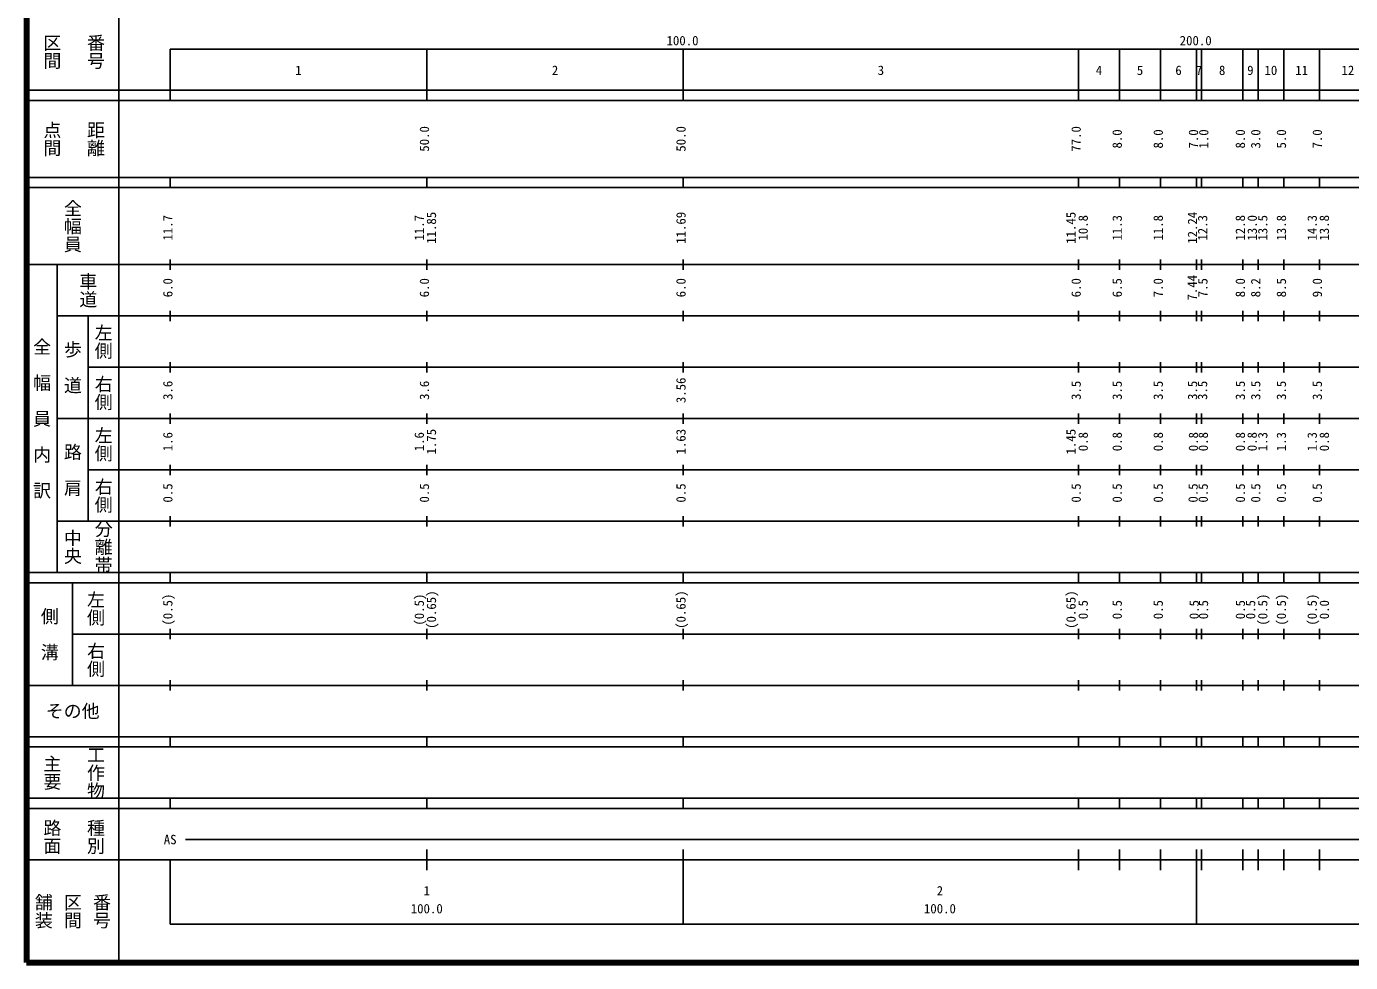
# Model space of a CAD drawing. Units: millimetres on the paper, enlarged 1000 times. Extents: x 40000 to 680000, y 20000 to 380000.
# Drawn here: x 40000 to 298017, y 20000 to 202409 of the extents above; entities that cross this region are included whole.
import ezdxf
from ezdxf.enums import TextEntityAlignment as Align

# ---------------------------------------------------------------- set-up
doc = ezdxf.new("R2010")
doc.units = ezdxf.units.MM
doc.header["$LTSCALE"] = 1000
doc.layers.add('M-TTL', color=2, linetype='Continuous', lineweight=13)
doc.layers.add('M-TTL-BAND', color=7, linetype='Continuous', lineweight=25)
doc.styles.add('@ＭＳ ゴシック', font='')
doc.styles.add('ＭＳ ゴシック', font='')
doc.styles.get('@ＭＳ ゴシック').set_extended_font_data('@MS Gothic')
doc.styles.get('ＭＳ ゴシック').set_extended_font_data('MS Gothic')

msp = doc.modelspace()

# ---------------------------------------------------------------- linework, layer by layer
at = {"layer": 'M-TTL', "lineweight": 140}
for p, q in [((40000, 380000), (40000, 20000)), ((40000, 20000), (680000, 20000))]:
    msp.add_line(p, q, dxfattribs=at)
at = {"layer": 'M-TTL-BAND'}
for p, q in [((58000, 370000), (58000, 20000)), ((68000, 198000), (579000, 198000)), ((68000, 198000), (68000, 188000)), ((118000, 188000), (118000, 198000)), ((168000, 188000), (168000, 198000)), ((245000, 188000), (245000, 198000)), ((253000, 188000), (253000, 198000)), ((261000, 188000), (261000, 198000)), ((268000, 188000), (268000, 198000)), ((269000, 188000), (269000, 198000)), ((277000, 188000), (277000, 198000)), ((280000, 188000), (280000, 198000)), ((285000, 188000), (285000, 198000)), ((292000, 188000), (292000, 198000)), ((40000, 190000), (579000, 190000)), ((40000, 188000), (579000, 188000)), ((40000, 173000), (579000, 173000)), ((68000, 171000), (68000, 173000)), ((118000, 171000), (118000, 173000)), ((168000, 171000), (168000, 173000)), ((245000, 171000), (245000, 173000)), ((253000, 171000), (253000, 173000)), ((261000, 171000), (261000, 173000)), ((268000, 171000), (268000, 173000)), ((269000, 171000), (269000, 173000)), ((277000, 171000), (277000, 173000)), ((280000, 171000), (280000, 173000)), ((285000, 171000), (285000, 173000)), ((292000, 171000), (292000, 173000)), ((40000, 171000), (579000, 171000)), ((40000, 156000), (579000, 156000)), ((46000, 96000), (46000, 156000)), ((68000, 155000), (68000, 157000)), ((118000, 155000), (118000, 157000)), ((168000, 155000), (168000, 157000)), ((245000, 155000), (245000, 157000)), ((253000, 155000), (253000, 157000)), ((261000, 155000), (261000, 157000)), ((268000, 155000), (268000, 157000)), ((269000, 155000), (269000, 157000)), ((277000, 155000), (277000, 157000)), ((280000, 155000), (280000, 157000)), ((285000, 155000), (285000, 157000)), ((292000, 155000), (292000, 157000)), ((46000, 146000), (579000, 146000)), ((52000, 146000), (52000, 106000)), ((68000, 145000), (68000, 147000)), ((118000, 145000), (118000, 147000)), ((168000, 145000), (168000, 147000)), ((245000, 145000), (245000, 147000)), ((253000, 145000), (253000, 147000)), ((261000, 145000), (261000, 147000)), ((268000, 145000), (268000, 147000)), ((269000, 145000), (269000, 147000)), ((277000, 145000), (277000, 147000)), ((280000, 145000), (280000, 147000)), ((285000, 145000), (285000, 147000)), ((292000, 145000), (292000, 147000)), ((68000, 135000), (68000, 137000)), ((118000, 135000), (118000, 137000)), ((168000, 135000), (168000, 137000)), ((245000, 135000), (245000, 137000)), ((253000, 135000), (253000, 137000)), ((261000, 135000), (261000, 137000)), ((268000, 135000), (268000, 137000)), ((269000, 135000), (269000, 137000)), ((277000, 135000), (277000, 137000)), ((280000, 135000), (280000, 137000)), ((285000, 135000), (285000, 137000)), ((292000, 135000), (292000, 137000)), ((52000, 136000), (579000, 136000)), ((68000, 125000), (68000, 127000)), ((118000, 125000), (118000, 127000)), ((168000, 125000), (168000, 127000)), ((245000, 125000), (245000, 127000)), ((253000, 125000), (253000, 127000)), ((261000, 125000), (261000, 127000)), ((268000, 125000), (268000, 127000)), ((269000, 125000), (269000, 127000)), ((277000, 125000), (277000, 127000)), ((280000, 125000), (280000, 127000)), ((285000, 125000), (285000, 127000)), ((292000, 125000), (292000, 127000)), ((46000, 126000), (579000, 126000)), ((68000, 115000), (68000, 117000)), ((118000, 115000), (118000, 117000)), ((168000, 115000), (168000, 117000)), ((245000, 115000), (245000, 117000)), ((253000, 115000), (253000, 117000)), ((261000, 115000), (261000, 117000)), ((268000, 115000), (268000, 117000)), ((269000, 115000), (269000, 117000)), ((277000, 115000), (277000, 117000)), ((280000, 115000), (280000, 117000)), ((285000, 115000), (285000, 117000)), ((292000, 115000), (292000, 117000)), ((52000, 116000), (579000, 116000)), ((46000, 106000), (579000, 106000)), ((68000, 105000), (68000, 107000)), ((118000, 105000), (118000, 107000)), ((168000, 105000), (168000, 107000)), ((245000, 105000), (245000, 107000)), ((253000, 105000), (253000, 107000)), ((261000, 105000), (261000, 107000)), ((268000, 105000), (268000, 107000)), ((269000, 105000), (269000, 107000)), ((277000, 105000), (277000, 107000)), ((280000, 105000), (280000, 107000)), ((285000, 105000), (285000, 107000)), ((292000, 105000), (292000, 107000)), ((40000, 96000), (579000, 96000)), ((68000, 94000), (68000, 96000)), ((118000, 94000), (118000, 96000)), ((168000, 94000), (168000, 96000)), ((245000, 94000), (245000, 96000)), ((253000, 94000), (253000, 96000)), ((261000, 94000), (261000, 96000)), ((268000, 94000), (268000, 96000)), ((269000, 94000), (269000, 96000)), ((277000, 94000), (277000, 96000)), ((280000, 94000), (280000, 96000)), ((285000, 94000), (285000, 96000)), ((292000, 94000), (292000, 96000)), ((40000, 94000), (579000, 94000)), ((49000, 94000), (49000, 74000)), ((49000, 84000), (579000, 84000)), ((68000, 83000), (68000, 85000)), ((118000, 83000), (118000, 85000)), ((168000, 83000), (168000, 85000)), ((245000, 83000), (245000, 85000)), ((253000, 83000), (253000, 85000)), ((261000, 83000), (261000, 85000)), ((268000, 83000), (268000, 85000)), ((269000, 83000), (269000, 85000)), ((277000, 83000), (277000, 85000)), ((280000, 83000), (280000, 85000)), ((285000, 83000), (285000, 85000)), ((292000, 83000), (292000, 85000)), ((68000, 73000), (68000, 75000)), ((118000, 73000), (118000, 75000)), ((168000, 73000), (168000, 75000)), ((245000, 73000), (245000, 75000)), ((253000, 73000), (253000, 75000)), ((261000, 73000), (261000, 75000)), ((268000, 73000), (268000, 75000)), ((269000, 73000), (269000, 75000)), ((277000, 73000), (277000, 75000)), ((280000, 73000), (280000, 75000)), ((285000, 73000), (285000, 75000)), ((292000, 73000), (292000, 75000)), ((40000, 74000), (579000, 74000)), ((40000, 64000), (579000, 64000)), ((40000, 62000), (579000, 62000)), ((68000, 62000), (68000, 64000)), ((118000, 62000), (118000, 64000)), ((168000, 62000), (168000, 64000)), ((245000, 62000), (245000, 64000)), ((253000, 62000), (253000, 64000)), ((261000, 62000), (261000, 64000)), ((268000, 62000), (268000, 64000)), ((269000, 62000), (269000, 64000)), ((277000, 62000), (277000, 64000)), ((280000, 62000), (280000, 64000)), ((285000, 62000), (285000, 64000)), ((292000, 62000), (292000, 64000)), ((40000, 52000), (579000, 52000)), ((68000, 50000), (68000, 52000)), ((118000, 50000), (118000, 52000)), ((168000, 50000), (168000, 52000)), ((245000, 50000), (245000, 52000)), ((253000, 50000), (253000, 52000)), ((261000, 50000), (261000, 52000)), ((268000, 50000), (268000, 52000)), ((269000, 50000), (269000, 52000)), ((277000, 50000), (277000, 52000)), ((280000, 50000), (280000, 52000)), ((285000, 50000), (285000, 52000)), ((292000, 50000), (292000, 52000)), ((40000, 50000), (579000, 50000)), ((71000, 44000), (563000, 44000)), ((118000, 38000), (118000, 42000)), ((168000, 27500), (168000, 42000)), ((245000, 38000), (245000, 42000)), ((253000, 38000), (253000, 42000)), ((261000, 38000), (261000, 42000)), ((268000, 27500), (268000, 42000)), ((269000, 38000), (269000, 42000)), ((277000, 38000), (277000, 42000)), ((280000, 38000), (280000, 42000)), ((285000, 38000), (285000, 42000)), ((292000, 38000), (292000, 42000)), ((40000, 40000), (579000, 40000)), ((68000, 40000), (68000, 27500)), ((68000, 27500), (579000, 27500))]:
    msp.add_line(p, q, dxfattribs=at)

# ---------------------------------------------------------------- texts
at = {"layer": 'M-TTL-BAND', "style": '@ＭＳ ゴシック'}
for s, p in [('区間', (45000, 197500)), ('番号', (53500, 197500)), ('点間', (45000, 180500)), ('距離', (53500, 180500)), ('全幅員', (49000, 163500)), ('車道', (52000, 151000)), ('左側', (55000, 141000)), ('全\u3000幅\u3000員\u3000内\u3000訳', (43000, 126000)), ('歩\u3000道', (49000, 136000)), ('右側', (55000, 131000)), ('左側', (55000, 121000)), ('路\u3000肩', (49000, 116000)), ('右側', (55000, 111000)), ('分離帯', (55000, 101000)), ('中央', (49000, 101000)), ('左側', (53500, 89000)), ('側\u3000溝', (44500, 84000)), ('右側', (53500, 79000)), ('主要', (45000, 57000)), ('工作物', (53500, 57000)), ('路面', (45000, 44500)), ('種別', (53500, 44500)), ('舗装', (43333, 30000)), ('区間', (49000, 30000)), ('番号', (54667, 30000))]:
    msp.add_text(s, height=2566, rotation=270, dxfattribs=at).set_placement(p, align=Align.MIDDLE_CENTER)
at = {"layer": 'M-TTL-BAND', "style": 'ＭＳ ゴシック'}
for s, p in [('100.0', (167844, 198195)), ('200.0', (267844, 198195)), ('1', (93000, 192405)), ('2', (143000, 192405)), ('3', (206500, 192405)), ('4', (249000, 192405)), ('5', (257000, 192405)), ('6', (264500, 192405)), ('7', (268500, 192405)), ('8', (273000, 192405)), ('9', (278500, 192405)), ('10', (282500, 192405)), ('11', (288500, 192405)), ('12', (297500, 192405)), ('AS', (68000, 42500)), ('1', (118000, 32523)), ('2', (218000, 32523)), ('100.0', (118000, 29033)), ('100.0', (218000, 29033))]:
    msp.add_text(s, height=1833, dxfattribs=at).set_placement(p, align=Align.BOTTOM_CENTER)
for s, p in [('50.0', (119000, 180500)), ('50.0', (169000, 180500)), ('77.0', (246000, 180500)), ('8.0', (254000, 180500)), ('8.0', (262000, 180500)), ('7.0', (268855, 180500)), ('1.0', (270869, 180500)), ('8.0', (278000, 180500)), ('3.0', (281000, 180500)), ('5.0', (286000, 180500)), ('7.0', (293000, 180500)), ('11.7', (69000, 163174)), ('11.7', (118000, 163174)), ('11.85', (120370, 163174)), ('11.69', (169000, 163174)), ('11.45', (245000, 163174)), ('10.8', (247370, 163174)), ('11.3', (254000, 163174)), ('11.8', (262000, 163174)), ('12.24', (268674, 163174)), ('12.3', (270652, 163174)), ('12.8', (278000, 163174)), ('13.0', (280322, 163174)), ('13.5', (282370, 163174)), ('13.8', (286000, 163174)), ('14.3', (292000, 163174)), ('13.8', (294370, 163174)), ('6.0', (69000, 151500)), ('6.0', (119000, 151500)), ('6.0', (169000, 151500)), ('6.0', (246000, 151500)), ('6.5', (254000, 151500)), ('7.0', (262000, 151500)), ('7.44', (268627, 151500)), ('7.5', (270697, 151500)), ('8.0', (278000, 151500)), ('8.2', (281000, 151500)), ('8.5', (286000, 151500)), ('9.0', (293000, 151500)), ('3.6', (69000, 131500)), ('3.6', (119000, 131500)), ('3.56', (169000, 131500)), ('3.5', (246000, 131500)), ('3.5', (254000, 131500)), ('3.5', (262000, 131500)), ('3.5', (268682, 131500)), ('3.5', (270637, 131500)), ('3.5', (278000, 131500)), ('3.5', (281000, 131500)), ('3.5', (286000, 131500)), ('3.5', (293000, 131500)), ('1.6', (69000, 121500)), ('1.6', (118000, 121500)), ('1.75', (120370, 121500)), ('1.63', (169000, 121500)), ('1.45', (245000, 121500)), ('0.8', (247370, 121500)), ('0.8', (254000, 121500)), ('0.8', (262000, 121500)), ('0.8', (268855, 121500)), ('0.8', (270771, 121500)), ('0.8', (278000, 121500)), ('0.8', (280295, 121500)), ('1.3', (282370, 121500)), ('1.3', (286000, 121500)), ('1.3', (292000, 121500)), ('0.8', (294370, 121500)), ('0.5', (69000, 111500)), ('0.5', (119000, 111500)), ('0.5', (169000, 111500)), ('0.5', (246000, 111500)), ('0.5', (254000, 111500)), ('0.5', (262000, 111500)), ('0.5', (268792, 111500)), ('0.5', (270760, 111500)), ('0.5', (278000, 111500)), ('0.5', (281000, 111500)), ('0.5', (286000, 111500)), ('0.5', (293000, 111500)), ('(0.5)', (69000, 88764)), ('(0.5)', (118000, 88764)), ('(0.65)', (120370, 88764)), ('(0.65)', (169000, 88764)), ('(0.65)', (245000, 88764)), ('0.5', (247370, 88764)), ('0.5', (254000, 88764)), ('0.5', (262000, 88764)), ('0.5', (269000, 88764)), ('0.5', (270816, 88764)), ('0.5', (278000, 88764)), ('0.5', (280000, 88764)), ('(0.5)', (282370, 88764)), ('(0.5)', (286000, 88764)), ('(0.5)', (292000, 88764)), ('0.0', (294370, 88764))]:
    msp.add_text(s, height=1833, rotation=90, dxfattribs=at).set_placement(p, align=Align.BOTTOM_CENTER)
msp.add_text('その他', height=2566, dxfattribs=at).set_placement((49000, 69000), align=Align.MIDDLE_CENTER)

doc.saveas('drawing.dxf')
